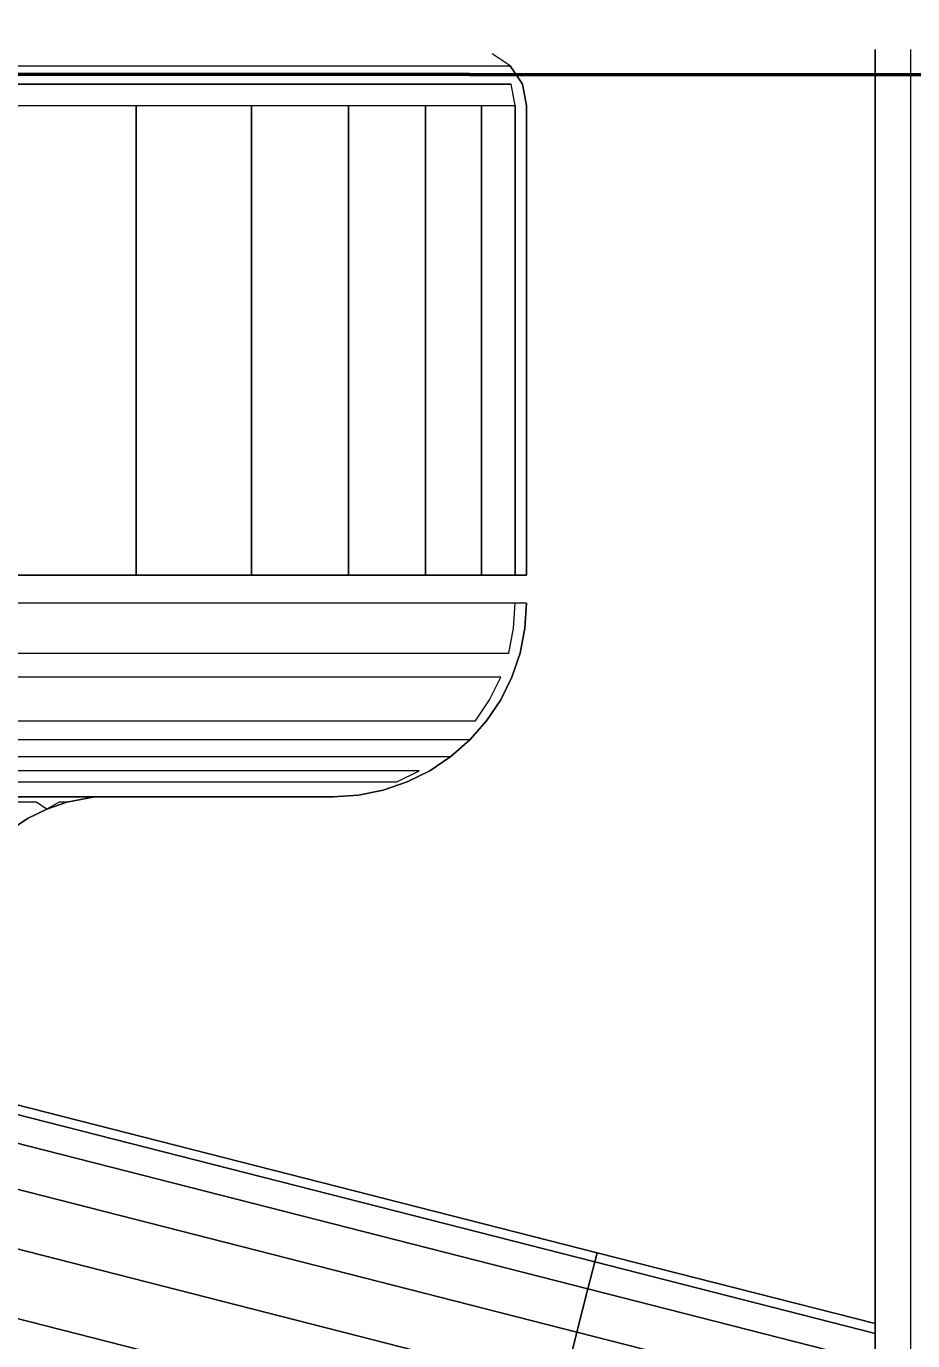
# Model space of a CAD drawing. Header units: centimetres. Extents: x -48696 to 156237, y -5617 to 29024.
# Drawn here: x -20442.174 to -20440.481, y 19746.254 to 19748.763 of the extents above; entities that cross this region are included whole.
import ezdxf

# ---------------------------------------------------------------- set-up
doc = ezdxf.new("R2010")
doc.units = ezdxf.units.CM
doc.layers.add('A0 BV', color=7, linetype='Continuous', plot=False)
doc.layers.add('Moveis', color=1, linetype='Continuous', lineweight=9)
doc.layers.add('Parede Baixa', color=5, linetype='Continuous', lineweight=50)
doc.styles.add('Valéria', font='romantic.ttf', dxfattribs={"height": 10})
doc.dimstyles.new('Cota - 50', dxfattribs={"dimtxt": 10, "dimasz": 5, "dimexe": 10, "dimexo": 20, "dimgap": 5, "dimtad": 1, "dimtxsty": 'Valéria', "dimblk": 'DOT', "dimcen": 0, "dimclrd": 12, "dimclre": 12, "dimclrt": 2, "dimazin": 2, "dimtfac": 1, "dimtix": 1, "dimtmove": 0, "dimatfit": 3, "dimldrblk": 'DOT', "dimfxl": 1, "dimarcsym": 0})

# ---------------------------------------------------------------- blocks, each defined once
blk = doc.blocks.new('o')
at = {"layer": 'Moveis'}
for p, q in [((12552.0489, 3257.7716), (12554.3217, 3257.7716)), ((12554.1948, 3257.2742), (12554.3217, 3257.7716)), ((12554.3217, 3257.7716), (12554.3393, 3257.7716)), ((12554.3393, 3257.7716), (12554.3908, 3257.7716)), ((12553.8973, 3256.1079), (12554.1948, 3257.2742)), ((12552.103, 3257.1402), (12552.0706, 3257.1185)), ((12552.1413, 3257.1479), (12552.103, 3257.1402)), ((12552.1413, 3257.1479), (12552.982, 3257.1479)), ((12552.982, 3257.1479), (12552.982, 3257.1275)), ((12553.032, 3257.1479), (12553.0772, 3257.1449)), ((12553.032, 3257.1479), (12553.032, 3251.9879)), ((12553.0772, 3257.1449), (12553.1217, 3257.1361)), ((12553.1217, 3257.1361), (12553.1646, 3257.1215)), ((12552.0706, 3257.1185), (12552.0489, 3257.086)), ((12552.0706, 3257.0984), (12552.0706, 3257.1185)), ((12552.103, 3257.0594), (12552.103, 3257.12)), ((12552.982, 3257.0668), (12552.982, 3257.1275)), ((12553.0772, 3257.1246), (12553.032, 3257.1275)), ((12553.1646, 3257.1215), (12553.2053, 3257.1014)), ((12552.0706, 3257.0384), (12552.0706, 3257.0984)), ((12553.2053, 3257.1014), (12553.243, 3257.0763)), ((12552.982, 3256.9667), (12552.982, 3257.0668)), ((12553.243, 3257.0763), (12553.2771, 3257.0464)), ((12552.103, 3256.9596), (12552.103, 3257.0594)), ((12553.2771, 3257.0464), (12553.3069, 3257.0123)), ((12552.0706, 3256.9394), (12552.0706, 3257.0384)), ((12553.3069, 3257.0123), (12553.3321, 3256.9746)), ((12553.3321, 3256.9746), (12553.3522, 3256.9339)), ((12552.103, 3256.8221), (12552.103, 3256.9596)), ((12552.982, 3256.8287), (12552.982, 3256.9667)), ((12552.0706, 3256.803), (12552.0706, 3256.9394)), ((12553.3522, 3256.9339), (12553.3668, 3256.891)), ((12553.3668, 3256.891), (12553.3756, 3256.8466)), ((12553.3756, 3256.8466), (12553.3786, 3256.8013)), ((12552.103, 3256.649), (12552.103, 3256.8221)), ((12552.982, 3256.6551), (12552.982, 3256.8287)), ((12552.0706, 3256.6314), (12552.0706, 3256.803)), ((12553.3786, 3256.8013), (12553.3786, 3256.3748)), ((12552.103, 3256.4431), (12552.103, 3256.649)), ((12552.982, 3256.4486), (12552.982, 3256.6551)), ((12552.0706, 3256.4272), (12552.0706, 3256.6314)), ((12552.103, 3256.2076), (12552.103, 3256.4431)), ((12552.982, 3256.2124), (12552.982, 3256.4486)), ((12552.0706, 3256.1937), (12552.0706, 3256.4272)), ((12553.3786, 3256.3748), (12553.3885, 3256.325)), ((12553.3786, 3256.3748), (12553.3786, 3255.2505)), ((12553.3885, 3256.325), (12553.4009, 3256.2887)), ((12553.4009, 3256.2887), (12553.4178, 3256.2544)), ((12553.4178, 3256.2544), (12553.4391, 3256.2225))]:
    blk.add_line(p, q, dxfattribs=at)
for points, invisible_edges in [([(12552.0413, 3257.8355), (12555.1252, 3257.9503), (12555.2938, 3257.8971)], 13), ([(12552.0413, 3257.8355), (12555.4803, 3257.8424), (12555.5125, 3257.8355)], 1), ([(12552.0413, 3257.7716), (12555.5125, 3257.8355), (12554.3217, 3257.7716)], 3), ([(12554.3217, 3257.7716), (12555.5125, 3257.8355), (12554.3393, 3257.7716)], 3), ([(12554.3393, 3257.7716), (12555.5125, 3257.8355), (12554.3908, 3257.7716)], 3), ([(12552.0413, 3257.7716), (12552.0706, 3257.1185), (12552.0489, 3257.086)], 13), ([(12552.0706, 3257.1185), (12552.0413, 3257.7716), (12552.103, 3257.1402)], 3), ([(12552.103, 3257.1402), (12552.0413, 3257.7716), (12554.3217, 3257.7716)], 13), ([(12552.0413, 3257.7716), (12552.0706, 3257.1185), (12552.0489, 3257.086)], 13), ([(12552.0706, 3257.1185), (12552.0413, 3257.7716), (12552.103, 3257.1402)], 3), ([(12552.103, 3257.1402), (12552.0413, 3257.7716), (12554.3217, 3257.7716)], 13), ([(12552.0413, 3257.7716), (12552.0706, 3257.1185), (12552.0489, 3257.086)], 13), ([(12552.0706, 3257.1185), (12552.0413, 3257.7716), (12552.103, 3257.1402)], 3), ([(12552.103, 3257.1402), (12552.0413, 3257.7716), (12554.3217, 3257.7716)], 13), ([(12552.0413, 3257.7716), (12552.0706, 3257.1185), (12552.0489, 3257.086)], 13), ([(12552.0706, 3257.1185), (12552.0413, 3257.7716), (12552.103, 3257.1402)], 3), ([(12552.103, 3257.1402), (12552.0413, 3257.7716), (12554.3217, 3257.7716)], 13), ([(12552.0413, 3257.7716), (12552.0706, 3257.1185), (12552.0489, 3257.086)], 13), ([(12552.0706, 3257.1185), (12552.0413, 3257.7716), (12552.103, 3257.1402)], 3), ([(12552.103, 3257.1402), (12552.0413, 3257.7716), (12554.3217, 3257.7716)], 13), ([(12552.103, 3257.1402), (12554.3217, 3257.7716), (12552.1413, 3257.1479)], 3), ([(12552.103, 3257.1402), (12554.3217, 3257.7716), (12552.1413, 3257.1479)], 3), ([(12552.103, 3257.1402), (12554.3217, 3257.7716), (12552.1413, 3257.1479)], 3), ([(12552.103, 3257.1402), (12554.3217, 3257.7716), (12552.1413, 3257.1479)], 3), ([(12552.103, 3257.1402), (12554.3217, 3257.7716), (12552.1413, 3257.1479)], 3), ([(12552.1413, 3257.1479), (12554.3217, 3257.7716), (12552.982, 3257.1479)], 3), ([(12552.1413, 3257.1479), (12554.3217, 3257.7716), (12552.982, 3257.1479)], 3), ([(12552.1413, 3257.1479), (12554.3217, 3257.7716), (12552.982, 3257.1479)], 3), ([(12552.1413, 3257.1479), (12554.3217, 3257.7716), (12552.982, 3257.1479)], 3), ([(12552.1413, 3257.1479), (12554.3217, 3257.7716), (12552.982, 3257.1479)], 3), ([(12552.982, 3257.1479), (12554.3217, 3257.7716), (12552.982, 3257.1275)], 3), ([(12552.982, 3257.1479), (12554.3217, 3257.7716), (12552.982, 3257.1275)], 3), ([(12552.982, 3257.1479), (12554.3217, 3257.7716), (12552.982, 3257.1275)], 3), ([(12552.982, 3257.1479), (12554.3217, 3257.7716), (12552.982, 3257.1275)], 3), ([(12552.982, 3257.1479), (12554.3217, 3257.7716), (12552.982, 3257.1275)], 3), ([(12553.032, 3257.1479), (12554.3217, 3257.7716), (12553.0772, 3257.1449)], 3), ([(12553.032, 3257.1479), (12554.3217, 3257.7716), (12553.0772, 3257.1449)], 3), ([(12553.032, 3257.1479), (12554.3217, 3257.7716), (12553.0772, 3257.1449)], 3), ([(12553.032, 3257.1479), (12554.3217, 3257.7716), (12553.0772, 3257.1449)], 3), ([(12553.032, 3257.1479), (12554.3217, 3257.7716), (12553.0772, 3257.1449)], 3), ([(12553.0772, 3257.1449), (12554.3217, 3257.7716), (12553.1217, 3257.1361)], 3), ([(12553.0772, 3257.1449), (12554.3217, 3257.7716), (12553.1217, 3257.1361)], 3), ([(12553.0772, 3257.1449), (12554.3217, 3257.7716), (12553.1217, 3257.1361)], 3), ([(12553.0772, 3257.1449), (12554.3217, 3257.7716), (12553.1217, 3257.1361)], 3), ([(12553.0772, 3257.1449), (12554.3217, 3257.7716), (12553.1217, 3257.1361)], 3), ([(12553.1217, 3257.1361), (12554.3217, 3257.7716), (12553.1646, 3257.1215)], 3), ([(12553.1217, 3257.1361), (12554.3217, 3257.7716), (12553.1646, 3257.1215)], 3), ([(12553.1217, 3257.1361), (12554.3217, 3257.7716), (12553.1646, 3257.1215)], 3), ([(12553.1217, 3257.1361), (12554.3217, 3257.7716), (12553.1646, 3257.1215)], 3), ([(12553.1217, 3257.1361), (12554.3217, 3257.7716), (12553.1646, 3257.1215)], 3), ([(12553.1646, 3257.1215), (12554.3217, 3257.7716), (12553.2053, 3257.1014)], 3), ([(12553.1646, 3257.1215), (12554.3217, 3257.7716), (12553.2053, 3257.1014)], 3), ([(12553.1646, 3257.1215), (12554.3217, 3257.7716), (12553.2053, 3257.1014)], 3), ([(12553.1646, 3257.1215), (12554.3217, 3257.7716), (12553.2053, 3257.1014)], 3), ([(12553.1646, 3257.1215), (12554.3217, 3257.7716), (12553.2053, 3257.1014)], 3), ([(12553.2053, 3257.1014), (12554.3217, 3257.7716), (12553.243, 3257.0763)], 3), ([(12553.2053, 3257.1014), (12554.3217, 3257.7716), (12553.243, 3257.0763)], 3), ([(12553.2053, 3257.1014), (12554.3217, 3257.7716), (12553.243, 3257.0763)], 3), ([(12553.2053, 3257.1014), (12554.3217, 3257.7716), (12553.243, 3257.0763)], 3), ([(12553.2053, 3257.1014), (12554.3217, 3257.7716), (12553.243, 3257.0763)], 3), ([(12553.243, 3257.0763), (12554.3217, 3257.7716), (12553.2771, 3257.0464)], 3), ([(12553.243, 3257.0763), (12554.3217, 3257.7716), (12553.2771, 3257.0464)], 3), ([(12553.243, 3257.0763), (12554.3217, 3257.7716), (12553.2771, 3257.0464)], 3), ([(12553.243, 3257.0763), (12554.3217, 3257.7716), (12553.2771, 3257.0464)], 3), ([(12553.243, 3257.0763), (12554.3217, 3257.7716), (12553.2771, 3257.0464)], 3), ([(12553.2771, 3257.0464), (12554.3217, 3257.7716), (12553.3069, 3257.0123)], 3), ([(12553.2771, 3257.0464), (12554.3217, 3257.7716), (12553.3069, 3257.0123)], 3), ([(12553.2771, 3257.0464), (12554.3217, 3257.7716), (12553.3069, 3257.0123)], 3), ([(12553.2771, 3257.0464), (12554.3217, 3257.7716), (12553.3069, 3257.0123)], 3), ([(12553.2771, 3257.0464), (12554.3217, 3257.7716), (12553.3069, 3257.0123)], 3), ([(12553.3069, 3257.0123), (12554.3217, 3257.7716), (12553.3321, 3256.9746)], 3), ([(12553.3069, 3257.0123), (12554.3217, 3257.7716), (12553.3321, 3256.9746)], 3), ([(12553.3069, 3257.0123), (12554.3217, 3257.7716), (12553.3321, 3256.9746)], 3), ([(12553.3069, 3257.0123), (12554.3217, 3257.7716), (12553.3321, 3256.9746)], 3), ([(12553.3069, 3257.0123), (12554.3217, 3257.7716), (12553.3321, 3256.9746)], 3), ([(12553.3321, 3256.9746), (12554.3217, 3257.7716), (12553.3522, 3256.9339)], 3), ([(12553.3321, 3256.9746), (12554.3217, 3257.7716), (12553.3522, 3256.9339)], 3), ([(12553.3321, 3256.9746), (12554.3217, 3257.7716), (12553.3522, 3256.9339)], 3), ([(12553.3321, 3256.9746), (12554.3217, 3257.7716), (12553.3522, 3256.9339)], 3), ([(12553.3321, 3256.9746), (12554.3217, 3257.7716), (12553.3522, 3256.9339)], 3), ([(12553.3522, 3256.9339), (12554.3217, 3257.7716), (12553.3668, 3256.891)], 3), ([(12553.3522, 3256.9339), (12554.3217, 3257.7716), (12553.3668, 3256.891)], 3), ([(12553.3522, 3256.9339), (12554.3217, 3257.7716), (12553.3668, 3256.891)], 3), ([(12553.3522, 3256.9339), (12554.3217, 3257.7716), (12553.3668, 3256.891)], 3), ([(12553.3522, 3256.9339), (12554.3217, 3257.7716), (12553.3668, 3256.891)], 3), ([(12553.3668, 3256.891), (12554.3217, 3257.7716), (12553.3756, 3256.8466)], 3), ([(12553.3668, 3256.891), (12554.3217, 3257.7716), (12553.3756, 3256.8466)], 3), ([(12553.3668, 3256.891), (12554.3217, 3257.7716), (12553.3756, 3256.8466)], 3), ([(12553.3668, 3256.891), (12554.3217, 3257.7716), (12553.3756, 3256.8466)], 3), ([(12553.3668, 3256.891), (12554.3217, 3257.7716), (12553.3756, 3256.8466)], 3), ([(12553.3756, 3256.8466), (12554.3217, 3257.7716), (12553.3786, 3256.8013)], 3), ([(12553.3756, 3256.8466), (12554.3217, 3257.7716), (12553.3786, 3256.8013)], 3), ([(12553.3756, 3256.8466), (12554.3217, 3257.7716), (12553.3786, 3256.8013)], 3), ([(12553.3756, 3256.8466), (12554.3217, 3257.7716), (12553.3786, 3256.8013)], 3), ([(12553.3756, 3256.8466), (12554.3217, 3257.7716), (12553.3786, 3256.8013)], 3), ([(12553.3786, 3256.8013), (12554.3217, 3257.7716), (12553.3786, 3256.3748)], 3), ([(12553.3786, 3256.3748), (12554.3217, 3257.7716), (12553.3885, 3256.325)], 3), ([(12553.3786, 3256.8013), (12554.3217, 3257.7716), (12553.3786, 3256.3748)], 3), ([(12553.3786, 3256.3748), (12554.3217, 3257.7716), (12553.3885, 3256.325)], 3), ([(12553.3786, 3256.8013), (12554.3217, 3257.7716), (12553.3786, 3256.3748)], 3), ([(12553.3786, 3256.3748), (12554.3217, 3257.7716), (12553.3885, 3256.325)], 3), ([(12553.3786, 3256.8013), (12554.3217, 3257.7716), (12553.3786, 3256.3748)], 3), ([(12553.3786, 3256.3748), (12554.3217, 3257.7716), (12553.3885, 3256.325)], 3), ([(12553.3786, 3256.8013), (12554.3217, 3257.7716), (12553.3786, 3256.3748)], 3), ([(12553.3786, 3256.3748), (12554.3217, 3257.7716), (12553.3885, 3256.325)], 3), ([(12553.3885, 3256.325), (12554.3217, 3257.7716), (12553.4009, 3256.2887)], 3), ([(12553.3885, 3256.325), (12554.3217, 3257.7716), (12553.4009, 3256.2887)], 3), ([(12553.3885, 3256.325), (12554.3217, 3257.7716), (12553.4009, 3256.2887)], 3), ([(12553.3885, 3256.325), (12554.3217, 3257.7716), (12553.4009, 3256.2887)], 3), ([(12553.3885, 3256.325), (12554.3217, 3257.7716), (12553.4009, 3256.2887)], 3), ([(12553.4009, 3256.2887), (12554.3217, 3257.7716), (12553.4178, 3256.2544)], 3), ([(12553.4009, 3256.2887), (12554.3217, 3257.7716), (12553.4178, 3256.2544)], 3), ([(12553.4009, 3256.2887), (12554.3217, 3257.7716), (12553.4178, 3256.2544)], 3), ([(12553.4009, 3256.2887), (12554.3217, 3257.7716), (12553.4178, 3256.2544)], 3), ([(12553.4009, 3256.2887), (12554.3217, 3257.7716), (12553.4178, 3256.2544)], 3), ([(12553.4178, 3256.2544), (12554.3217, 3257.7716), (12553.4391, 3256.2225)], 3), ([(12553.4178, 3256.2544), (12554.3217, 3257.7716), (12553.4391, 3256.2225)], 3), ([(12553.4178, 3256.2544), (12554.3217, 3257.7716), (12553.4391, 3256.2225)], 3), ([(12553.4178, 3256.2544), (12554.3217, 3257.7716), (12553.4391, 3256.2225)], 3), ([(12553.4178, 3256.2544), (12554.3217, 3257.7716), (12553.4391, 3256.2225)], 3), ([(12553.4391, 3256.2225), (12554.3217, 3257.7716), (12553.4644, 3256.1937)], 3), ([(12553.4391, 3256.2225), (12554.3217, 3257.7716), (12553.4644, 3256.1937)], 3), ([(12553.4391, 3256.2225), (12554.3217, 3257.7716), (12553.4644, 3256.1937)], 3), ([(12553.4391, 3256.2225), (12554.3217, 3257.7716), (12553.4644, 3256.1937)], 3), ([(12553.4391, 3256.2225), (12554.3217, 3257.7716), (12553.4644, 3256.1937)], 3), ([(12553.4644, 3256.1937), (12554.3217, 3257.7716), (12553.4932, 3256.1684)], 3), ([(12553.4644, 3256.1937), (12554.3217, 3257.7716), (12553.4932, 3256.1684)], 3), ([(12553.4644, 3256.1937), (12554.3217, 3257.7716), (12553.4932, 3256.1684)], 3), ([(12553.4644, 3256.1937), (12554.3217, 3257.7716), (12553.4932, 3256.1684)], 3), ([(12553.4644, 3256.1937), (12554.3217, 3257.7716), (12553.4932, 3256.1684)], 3), ([(12553.4932, 3256.1684), (12554.3217, 3257.7716), (12553.525, 3256.1471)], 3), ([(12553.4932, 3256.1684), (12554.3217, 3257.7716), (12553.525, 3256.1471)], 3), ([(12553.4932, 3256.1684), (12554.3217, 3257.7716), (12553.525, 3256.1471)], 3), ([(12553.4932, 3256.1684), (12554.3217, 3257.7716), (12553.525, 3256.1471)], 3), ([(12553.4932, 3256.1684), (12554.3217, 3257.7716), (12553.525, 3256.1471)], 3), ([(12553.525, 3256.1471), (12554.3217, 3257.7716), (12553.5594, 3256.1302)], 3), ([(12553.525, 3256.1471), (12554.3217, 3257.7716), (12553.5594, 3256.1302)], 3), ([(12553.525, 3256.1471), (12554.3217, 3257.7716), (12553.5594, 3256.1302)], 3), ([(12553.525, 3256.1471), (12554.3217, 3257.7716), (12553.5594, 3256.1302)], 3), ([(12553.525, 3256.1471), (12554.3217, 3257.7716), (12553.5594, 3256.1302)], 3), ([(12553.5594, 3256.1302), (12554.3217, 3257.7716), (12553.5957, 3256.1179)], 3), ([(12553.5594, 3256.1302), (12554.3217, 3257.7716), (12553.5957, 3256.1179)], 3), ([(12553.5594, 3256.1302), (12554.3217, 3257.7716), (12553.5957, 3256.1179)], 3), ([(12553.5594, 3256.1302), (12554.3217, 3257.7716), (12553.5957, 3256.1179)], 3), ([(12553.5594, 3256.1302), (12554.3217, 3257.7716), (12553.5957, 3256.1179)], 3), ([(12553.5957, 3256.1179), (12554.3217, 3257.7716), (12553.6786, 3256.1079)], 3), ([(12553.5957, 3256.1179), (12554.3217, 3257.7716), (12553.6786, 3256.1079)], 3), ([(12553.5957, 3256.1179), (12554.3217, 3257.7716), (12553.6786, 3256.1079)], 3), ([(12553.5957, 3256.1179), (12554.3217, 3257.7716), (12553.6786, 3256.1079)], 3), ([(12553.5957, 3256.1179), (12554.3217, 3257.7716), (12553.6786, 3256.1079)], 3), ([(12553.6786, 3256.1079), (12554.3217, 3257.7716), (12553.6786, 3256.0957)], 3), ([(12553.6786, 3256.0957), (12554.3217, 3257.7716), (12553.6786, 3256.0595)], 3), ([(12553.6786, 3256.0595), (12554.3217, 3257.7716), (12553.6786, 3255.9997)], 3), ([(12553.6786, 3256.1079), (12554.3217, 3257.7716), (12553.6786, 3256.0957)], 3), ([(12553.6786, 3256.0957), (12554.3217, 3257.7716), (12553.6786, 3256.0595)], 3), ([(12553.6786, 3256.0595), (12554.3217, 3257.7716), (12553.6786, 3255.9997)], 3), ([(12553.6786, 3256.1079), (12554.3217, 3257.7716), (12553.6786, 3256.0957)], 3), ([(12553.6786, 3256.0957), (12554.3217, 3257.7716), (12553.6786, 3256.0595)], 3), ([(12553.6786, 3256.0595), (12554.3217, 3257.7716), (12553.6786, 3255.9997)], 3), ([(12553.6786, 3256.1079), (12554.3217, 3257.7716), (12553.6786, 3256.0957)], 3), ([(12553.6786, 3256.0957), (12554.3217, 3257.7716), (12553.6786, 3256.0595)], 3), ([(12553.6786, 3256.0595), (12554.3217, 3257.7716), (12553.6786, 3255.9997)], 3), ([(12553.6786, 3256.1079), (12554.3217, 3257.7716), (12553.6786, 3256.0957)], 3), ([(12553.6786, 3256.0957), (12554.3217, 3257.7716), (12553.6786, 3256.0595)], 3), ([(12553.6786, 3256.0595), (12554.3217, 3257.7716), (12553.6786, 3255.9997)], 3), ([(12553.7286, 3256.1079), (12554.3217, 3257.7716), (12553.8973, 3256.1079)], 3), ([(12553.7286, 3256.1079), (12554.3217, 3257.7716), (12553.8973, 3256.1079)], 3), ([(12553.7286, 3256.1079), (12554.3217, 3257.7716), (12553.8973, 3256.1079)], 3), ([(12553.7286, 3256.1079), (12554.3217, 3257.7716), (12553.8973, 3256.1079)], 3), ([(12553.7286, 3256.1079), (12554.3217, 3257.7716), (12553.8973, 3256.1079)], 3), ([(12553.8973, 3256.1079), (12554.3217, 3257.7716), (12554.1948, 3257.2742)], 1), ([(12553.8973, 3256.1079), (12554.3217, 3257.7716), (12554.1948, 3257.2742)], 1), ([(12553.8973, 3256.1079), (12554.3217, 3257.7716), (12554.1948, 3257.2742)], 1), ([(12553.8973, 3256.1079), (12554.3217, 3257.7716), (12554.1948, 3257.2742)], 1), ([(12553.8973, 3256.1079), (12554.3217, 3257.7716), (12554.1948, 3257.2742)], 1), ([(12554.3217, 3257.7716), (12554.2113, 3257.2699), (12554.1948, 3257.2742)], 1), ([(12554.3393, 3257.7716), (12554.2597, 3257.2576), (12554.2113, 3257.2699)], 1), ([(12554.2113, 3257.2699), (12554.3217, 3257.7716), (12554.3393, 3257.7716)], 1), ([(12554.2597, 3257.2576), (12554.3393, 3257.7716), (12554.3908, 3257.7716)], 1), ([(12554.3908, 3257.7716), (12554.3367, 3257.238), (12554.2597, 3257.2576)], 1), ([(12554.3367, 3257.238), (12554.3908, 3257.7716), (12554.4728, 3257.7716)], 1), ([(12554.4728, 3257.7716), (12554.437, 3257.2124), (12554.3367, 3257.238)], 1), ([(12554.1948, 3257.2742), (12553.9148, 3256.1079), (12553.8973, 3256.1079)], 1), ([(12553.9148, 3256.1079), (12554.1948, 3257.2742), (12554.2113, 3257.2699)], 1), ([(12554.2113, 3257.2699), (12553.9664, 3256.1079), (12553.9148, 3256.1079)], 1), ([(12553.9664, 3256.1079), (12554.2113, 3257.2699), (12554.2597, 3257.2576)], 1), ([(12554.2597, 3257.2576), (12554.0484, 3256.1079), (12553.9664, 3256.1079)], 1), ([(12554.0484, 3256.1079), (12554.2597, 3257.2576), (12554.3367, 3257.238)], 1), ([(12554.3367, 3257.238), (12554.1553, 3256.1079), (12554.0484, 3256.1079)], 1), ([(12554.1553, 3256.1079), (12554.3367, 3257.238), (12554.437, 3257.2124)], 1), ([(12554.437, 3257.2124), (12554.2797, 3256.1079), (12554.1553, 3256.1079)], 1), ([(12554.2797, 3256.1079), (12554.437, 3257.2124), (12554.5539, 3257.1825)], 1), ([(12554.5539, 3257.1825), (12554.4133, 3256.1079), (12554.2797, 3256.1079)], 1), ([(12552.103, 3257.1402), (12552.0706, 3257.0984), (12552.0706, 3257.1185)], 1), ([(12552.0706, 3257.0984), (12552.103, 3257.1402), (12552.0706, 3257.0384)], 3), ([(12552.0706, 3257.0384), (12552.103, 3257.1402), (12552.0706, 3256.9394)], 3), ([(12552.0706, 3256.6314), (12552.103, 3257.1402), (12552.0706, 3256.4272)], 3), ([(12552.0706, 3256.4272), (12552.103, 3257.1402), (12552.0706, 3256.1937)], 3), ([(12552.0706, 3256.1937), (12552.103, 3257.1402), (12552.0706, 3255.9346)], 3), ([(12552.0706, 3255.0458), (12552.103, 3257.1402), (12552.0706, 3254.728)], 3), ([(12552.0706, 3253.7797), (12552.103, 3257.1402), (12552.0706, 3253.4819)], 3), ([(12552.1413, 3257.1479), (12552.103, 3257.12), (12552.103, 3257.1402)], 3), ([(12552.103, 3257.12), (12552.1413, 3257.1479), (12552.1413, 3257.1275)], 3), ([(12552.103, 3255.6631), (12552.103, 3257.1402), (12552.103, 3255.9462)], 3), ([(12552.1413, 3257.1275), (12552.1413, 3257.1479), (12552.982, 3257.1479)], 13), ([(12552.1413, 3257.1275), (12552.982, 3257.1479), (12552.982, 3257.1275)], 1), ([(12552.982, 3257.1275), (12553.032, 3257.1479), (12552.982, 3257.0668)], 3), ([(12552.982, 3256.6551), (12553.032, 3257.1479), (12552.982, 3256.4486)], 3), ([(12552.982, 3256.4486), (12553.032, 3257.1479), (12552.982, 3256.2124)], 3), ([(12552.982, 3256.2124), (12553.032, 3257.1479), (12552.982, 3255.9503)], 3), ([(12552.982, 3255.0513), (12553.032, 3257.1479), (12552.982, 3254.7299)], 3), ([(12552.982, 3254.7299), (12553.032, 3257.1479), (12552.982, 3254.4059)], 3), ([(12552.982, 3254.4059), (12553.032, 3257.1479), (12552.982, 3254.0844)], 3), ([(12552.982, 3254.0844), (12553.032, 3257.1479), (12552.982, 3253.7706)], 3), ([(12552.982, 3257.1275), (12553.032, 3257.1479), (12552.982, 3257.0668)], 3), ([(12552.982, 3256.6551), (12553.032, 3257.1479), (12552.982, 3256.4486)], 3), ([(12552.982, 3256.4486), (12553.032, 3257.1479), (12552.982, 3256.2124)], 3), ([(12552.982, 3256.2124), (12553.032, 3257.1479), (12552.982, 3255.9503)], 3), ([(12552.982, 3255.0513), (12553.032, 3257.1479), (12552.982, 3254.7299)], 3), ([(12552.982, 3254.7299), (12553.032, 3257.1479), (12552.982, 3254.4059)], 3), ([(12552.982, 3254.4059), (12553.032, 3257.1479), (12552.982, 3254.0844)], 3), ([(12552.982, 3254.0844), (12553.032, 3257.1479), (12552.982, 3253.7706)], 3), ([(12552.982, 3257.1275), (12553.032, 3257.1479), (12552.982, 3257.0668)], 3), ([(12552.982, 3256.6551), (12553.032, 3257.1479), (12552.982, 3256.4486)], 3), ([(12552.982, 3256.4486), (12553.032, 3257.1479), (12552.982, 3256.2124)], 3), ([(12552.982, 3256.2124), (12553.032, 3257.1479), (12552.982, 3255.9503)], 3), ([(12552.982, 3255.0513), (12553.032, 3257.1479), (12552.982, 3254.7299)], 3), ([(12552.982, 3254.7299), (12553.032, 3257.1479), (12552.982, 3254.4059)], 3), ([(12552.982, 3254.4059), (12553.032, 3257.1479), (12552.982, 3254.0844)], 3), ([(12552.982, 3254.0844), (12553.032, 3257.1479), (12552.982, 3253.7706)], 3), ([(12552.982, 3257.1275), (12553.032, 3257.1479), (12552.982, 3257.0668)], 3), ([(12552.982, 3256.6551), (12553.032, 3257.1479), (12552.982, 3256.4486)], 3), ([(12552.982, 3256.4486), (12553.032, 3257.1479), (12552.982, 3256.2124)], 3), ([(12552.982, 3256.2124), (12553.032, 3257.1479), (12552.982, 3255.9503)], 3), ([(12552.982, 3255.0513), (12553.032, 3257.1479), (12552.982, 3254.7299)], 3), ([(12552.982, 3254.7299), (12553.032, 3257.1479), (12552.982, 3254.4059)], 3), ([(12552.982, 3254.4059), (12553.032, 3257.1479), (12552.982, 3254.0844)], 3), ([(12552.982, 3254.0844), (12553.032, 3257.1479), (12552.982, 3253.7706)], 3), ([(12552.982, 3257.1275), (12553.032, 3257.1479), (12552.982, 3257.0668)], 3), ([(12552.982, 3256.6551), (12553.032, 3257.1479), (12552.982, 3256.4486)], 3), ([(12552.982, 3256.4486), (12553.032, 3257.1479), (12552.982, 3256.2124)], 3), ([(12552.982, 3256.2124), (12553.032, 3257.1479), (12552.982, 3255.9503)], 3), ([(12552.982, 3255.0513), (12553.032, 3257.1479), (12552.982, 3254.7299)], 3), ([(12552.982, 3254.7299), (12553.032, 3257.1479), (12552.982, 3254.4059)], 3), ([(12552.982, 3254.4059), (12553.032, 3257.1479), (12552.982, 3254.0844)], 3), ([(12552.982, 3254.0844), (12553.032, 3257.1479), (12552.982, 3253.7706)], 3), ([(12553.0772, 3257.1246), (12553.032, 3257.1479), (12553.0772, 3257.1449)], 13), ([(12553.0772, 3257.1246), (12553.0772, 3257.1449), (12553.1217, 3257.1158)], 3), ([(12553.1217, 3257.1158), (12553.0772, 3257.1449), (12553.1217, 3257.1361)], 13), ([(12553.1217, 3257.1158), (12553.1217, 3257.1361), (12553.1646, 3257.1215)], 13), ([(12552.103, 3255.9462), (12552.103, 3257.12), (12552.103, 3257.0594)], 13), ([(12552.982, 3257.1275), (12552.1413, 3257.0668), (12552.1413, 3257.1275)], 1), ([(12552.1413, 3257.0668), (12552.982, 3257.1275), (12552.982, 3257.0668)], 1), ([(12553.1217, 3257.1158), (12553.1646, 3257.1215), (12553.1217, 3257.0554)], 3), ([(12553.1646, 3257.0413), (12553.1646, 3257.1215), (12553.1646, 3257.1014)], 3), ([(12553.1646, 3257.1014), (12553.1646, 3257.1215), (12553.2053, 3257.1014)], 13), ([(12553.1646, 3257.1014), (12553.2053, 3257.1014), (12553.2053, 3257.0815)], 3), ([(12553.2053, 3257.0815), (12553.2053, 3257.1014), (12553.243, 3257.0763)], 13), ([(12552.982, 3257.0668), (12552.1413, 3256.9667), (12552.1413, 3257.0668)], 1), ([(12552.1413, 3256.9667), (12552.982, 3257.0668), (12552.982, 3256.9667)], 1), ([(12552.982, 3257.0668), (12552.982, 3256.8287), (12552.982, 3256.9667)], 1), ([(12552.982, 3256.8287), (12552.982, 3257.0668), (12552.982, 3256.6551)], 3), ([(12552.982, 3257.0668), (12552.982, 3256.8287), (12552.982, 3256.9667)], 1), ([(12552.982, 3256.8287), (12552.982, 3257.0668), (12552.982, 3256.6551)], 3), ([(12552.982, 3257.0668), (12552.982, 3256.8287), (12552.982, 3256.9667)], 1), ([(12552.982, 3256.8287), (12552.982, 3257.0668), (12552.982, 3256.6551)], 3), ([(12552.982, 3257.0668), (12552.982, 3256.8287), (12552.982, 3256.9667)], 1), ([(12552.982, 3256.8287), (12552.982, 3257.0668), (12552.982, 3256.6551)], 3), ([(12552.982, 3257.0668), (12552.982, 3256.8287), (12552.982, 3256.9667)], 1), ([(12552.982, 3256.8287), (12552.982, 3257.0668), (12552.982, 3256.6551)], 3), ([(12553.2053, 3257.0815), (12553.243, 3257.0763), (12553.243, 3257.0565)], 3), ([(12553.243, 3257.0565), (12553.243, 3257.0763), (12553.2771, 3257.0464)], 13), ([(12552.103, 3255.9462), (12552.103, 3257.0594), (12552.103, 3256.9596)], 13), ([(12553.1217, 3257.0554), (12553.1217, 3256.8184), (12553.1217, 3256.9557)], 1), ([(12553.1217, 3256.8184), (12553.1217, 3257.0554), (12553.1217, 3256.6456)], 3), ([(12553.1217, 3256.6456), (12553.1217, 3257.0554), (12553.1217, 3256.44)], 3), ([(12553.1217, 3256.44), (12553.1217, 3257.0554), (12553.1217, 3256.2049)], 3), ([(12553.1217, 3256.2049), (12553.1217, 3257.0554), (12553.1217, 3255.944)], 3), ([(12553.1217, 3255.0491), (12553.1217, 3257.0554), (12553.1217, 3254.7291)], 3), ([(12553.1217, 3254.7291), (12553.1217, 3257.0554), (12553.1217, 3254.4066)], 3), ([(12553.1217, 3254.4066), (12553.1217, 3257.0554), (12553.1217, 3254.0866)], 3), ([(12553.1217, 3254.0866), (12553.1217, 3257.0554), (12553.1217, 3253.7743)], 3), ([(12553.1217, 3253.7743), (12553.1217, 3257.0554), (12553.1217, 3253.4744)], 3), ([(12553.243, 3257.0565), (12553.2771, 3257.0464), (12553.243, 3256.9975)], 3), ([(12553.243, 3256.9975), (12553.2771, 3257.0464), (12553.243, 3256.9001)], 3), ([(12553.243, 3256.9001), (12553.2771, 3257.0464), (12553.243, 3256.766)], 3), ([(12553.243, 3256.1668), (12553.2771, 3257.0464), (12553.243, 3255.9119)], 3), ([(12553.2771, 3256.573), (12553.2771, 3257.0464), (12553.2771, 3256.7398)], 3), ([(12553.2771, 3256.7398), (12553.2771, 3257.0464), (12553.2771, 3257.0268)], 13), ([(12553.1646, 3256.9422), (12553.1646, 3256.8056), (12553.1646, 3257.0413)], 2), ([(12553.1646, 3257.0413), (12553.1646, 3255.9362), (12553.1646, 3255.6552)], 13), ([(12553.2771, 3256.7398), (12553.2771, 3257.0268), (12553.2771, 3256.9685)], 13), ([(12553.3321, 3256.9746), (12553.3069, 3256.993), (12553.3069, 3257.0123)], 1), ([(12553.3069, 3256.993), (12553.3321, 3256.9746), (12553.3069, 3256.9355)], 3), ([(12553.3069, 3256.9355), (12553.3321, 3256.9746), (12553.3069, 3256.8406)], 3), ([(12553.3069, 3256.8406), (12553.3321, 3256.9746), (12553.3069, 3256.7099)], 3), ([(12553.3069, 3256.7099), (12553.3321, 3256.9746), (12553.3069, 3256.5454)], 3), ([(12553.3069, 3256.5454), (12553.3321, 3256.9746), (12553.3069, 3256.3498)], 3), ([(12553.3069, 3256.3498), (12553.3321, 3256.9746), (12553.3069, 3256.126)], 3), ([(12553.3069, 3256.126), (12553.3321, 3256.9746), (12553.3069, 3255.8777)], 3), ([(12553.3321, 3256.9556), (12553.3321, 3256.9746), (12553.3522, 3256.9153)], 3), ([(12553.3522, 3256.9153), (12553.3321, 3256.9746), (12553.3522, 3256.9339)], 13), ([(12552.103, 3255.9462), (12552.103, 3256.9596), (12552.103, 3256.8221)], 13), ([(12552.982, 3256.9667), (12552.1413, 3256.8287), (12552.1413, 3256.9667)], 1), ([(12552.1413, 3256.8287), (12552.982, 3256.9667), (12552.982, 3256.8287)], 1), ([(12553.2771, 3256.7398), (12553.2771, 3256.9685), (12553.2771, 3256.8723)], 1), ([(12553.3321, 3256.899), (12553.3321, 3256.3223), (12553.3321, 3256.9556)], 3), ([(12553.3321, 3256.9556), (12553.3321, 3255.8575), (12553.3321, 3255.5926)], 13), ([(12552.0706, 3256.6314), (12552.0706, 3256.803), (12552.0706, 3256.9394)], 12), ([(12553.3522, 3256.9153), (12553.3522, 3256.9339), (12553.3668, 3256.891)], 13), ([(12553.3522, 3256.9153), (12553.3668, 3256.891), (12553.3522, 3256.8596)], 3), ([(12553.3321, 3256.3223), (12553.3321, 3256.899), (12553.3321, 3256.515)], 3), ([(12553.3321, 3256.515), (12553.3321, 3256.899), (12553.3321, 3256.8056)], 13), ([(12553.3522, 3256.8596), (12553.3668, 3256.891), (12553.3522, 3256.7678)], 3), ([(12553.3522, 3256.7678), (12553.3668, 3256.891), (12553.3522, 3256.6413)], 3), ([(12553.3522, 3256.6413), (12553.3668, 3256.891), (12553.3522, 3256.4821)], 3), ([(12553.3522, 3256.4821), (12553.3668, 3256.891), (12553.3522, 3256.2927)], 3), ([(12553.3786, 3255.2505), (12553.3668, 3256.891), (12553.3756, 3256.8466)], 13), ([(12553.3786, 3255.2505), (12553.3756, 3256.8466), (12553.3786, 3256.8013)], 13), ([(12552.103, 3256.649), (12552.103, 3256.4431), (12552.103, 3256.8221)], 2), ([(12552.982, 3256.8287), (12552.1413, 3256.6551), (12552.1413, 3256.8287)], 1), ([(12552.1413, 3256.6551), (12552.982, 3256.8287), (12552.982, 3256.6551)], 1), ([(12553.1646, 3255.9362), (12553.1646, 3256.8056), (12553.1646, 3256.6338)], 13), ([(12553.3321, 3256.515), (12553.3321, 3256.8056), (12553.3321, 3256.6769)], 1), ([(12553.3786, 3255.2505), (12553.3786, 3256.8013), (12553.3786, 3256.3748)], 1), ([(12553.243, 3256.766), (12553.243, 3256.3964), (12553.243, 3256.5972)], 1), ([(12553.243, 3256.3964), (12553.243, 3256.766), (12553.243, 3256.1668)], 3), ([(12552.982, 3256.6551), (12552.1413, 3256.4486), (12552.1413, 3256.6551)], 1), ([(12552.1413, 3256.4486), (12552.982, 3256.6551), (12552.982, 3256.4486)], 1), ([(12553.1646, 3256.4294), (12553.1646, 3256.1956), (12553.1646, 3256.6338)], 2), ([(12553.1646, 3255.9362), (12553.1646, 3256.6338), (12553.1646, 3256.1956)], 3), ([(12553.2771, 3256.573), (12553.2771, 3255.8959), (12553.2771, 3255.6232)], 13), ([(12553.2771, 3255.8959), (12553.2771, 3256.573), (12553.2771, 3256.1477)], 3), ([(12553.2771, 3256.1477), (12553.2771, 3256.573), (12553.2771, 3256.3746)], 1), ([(12552.103, 3255.9462), (12552.103, 3256.4431), (12552.103, 3256.2076)], 1), ([(12552.982, 3256.4486), (12552.1413, 3256.2124), (12552.1413, 3256.4486)], 1), ([(12552.1413, 3256.2124), (12552.982, 3256.4486), (12552.982, 3256.2124)], 1), ([(12553.3786, 3256.3748), (12553.3885, 3255.2635), (12553.3786, 3255.2505)], 1), ([(12553.3885, 3255.2635), (12553.3786, 3256.3748), (12553.3885, 3255.316)], 3), ([(12553.3885, 3256.3112), (12553.3786, 3256.3748), (12553.3885, 3256.325)], 1), ([(12553.3321, 3255.8575), (12553.3321, 3256.3223), (12553.3321, 3256.102)], 1), ([(12553.3786, 3255.2505), (12553.3522, 3256.0761), (12553.3522, 3256.2927)], 13), ([(12553.3885, 3256.3112), (12553.3885, 3256.2698), (12553.3885, 3256.2016)], 13), ([(12553.3885, 3256.2698), (12553.3885, 3256.3112), (12553.4009, 3256.2887)], 1), ([(12553.3885, 3256.3112), (12553.3885, 3255.8488), (12553.3885, 3255.6879)], 13)]:
    blk.add_3dface(points, dxfattribs=dict(at, invisible_edges=invisible_edges))
blk = doc.blocks.new('_Dot')
at = {"color": 0, "linetype": 'ByBlock', "lineweight": -2}
blk.add_line((-0.5, 0), (-1, 0), dxfattribs=at)
at = {"color": 0, "linetype": 'ByBlock', "const_width": 0.5}
blk.add_lwpolyline([(-0.25, 0, 1), (0.25, 0, 1)], format="xyb", close=True, dxfattribs=at)
blk = doc.blocks.new('*D1194')
at = {"layer": 'A0 BV', "color": 12, "lineweight": -2, "transparency": 16777216}
for p, q in [((-20598.9, 19728.7635), (-20598.9, 19707.3169)), ((-20358.9, 19728.6235), (-20358.9, 19707.3169)), ((-20593.9, 19717.3169), (-20363.9, 19717.3169))]:
    blk.add_line(p, q, dxfattribs=at)
at = {"layer": 'Defpoints', "color": 0, "transparency": 16777216}
for p in [(-20598.9, 19748.7635), (-20358.9, 19748.6235), (-20358.9, 19717.3169)]:
    blk.add_point(p, dxfattribs=at)
at = {"layer": 'A0 BV', "color": 12, "lineweight": -2, "transparency": 16777216, "xscale": 5, "yscale": 5, "zscale": 5, "rotation": 180}
blk.add_blockref('_Dot', (-20598.9, 19717.3169), dxfattribs=at)
at = {"layer": 'A0 BV', "color": 12, "lineweight": -2, "transparency": 16777216, "xscale": 5, "yscale": 5, "zscale": 5}
blk.add_blockref('_Dot', (-20358.9, 19717.3169), dxfattribs=at)
at = {"layer": 'A0 BV', "color": 2, "transparency": 16777216, "insert": (-20478.9, 19727.4278), "char_height": 10, "attachment_point": 5, "style": 'Valéria'}
blk.add_mtext('240', dxfattribs=at)

msp = doc.modelspace()

# ---------------------------------------------------------------- linework, layer by layer
at = {"layer": 'Parede Baixa'}
msp.add_line((-20598.91573, 19748.7635), (-20358.86933, 19748.62349), dxfattribs=at)

# ---------------------------------------------------------------- block references
at = {"layer": 'Parede Baixa', "xscale": 1.066666666666667, "yscale": 1.066666666666667, "zscale": 1.066666666666667, "rotation": 270}
msp.add_blockref('o', (-23915.50963, 33137.56318), dxfattribs=at)

# ---------------------------------------------------------------- dimensions: what is measured, and where the dimension line sits
at = {"layer": 'A0 BV'}
dim = msp.add_linear_dim(base=(-20358.9, 19717.3169), p1=(-20598.89995, 19748.76349), p2=(-20358.9, 19748.62351), dimstyle='Cota - 50', dxfattribs=at)
dim.commit()
dim.dimension.update_dxf_attribs({"geometry": '*D1194', "text_midpoint": (-20478.89997, 19727.42785)})

doc.saveas('drawing.dxf')
